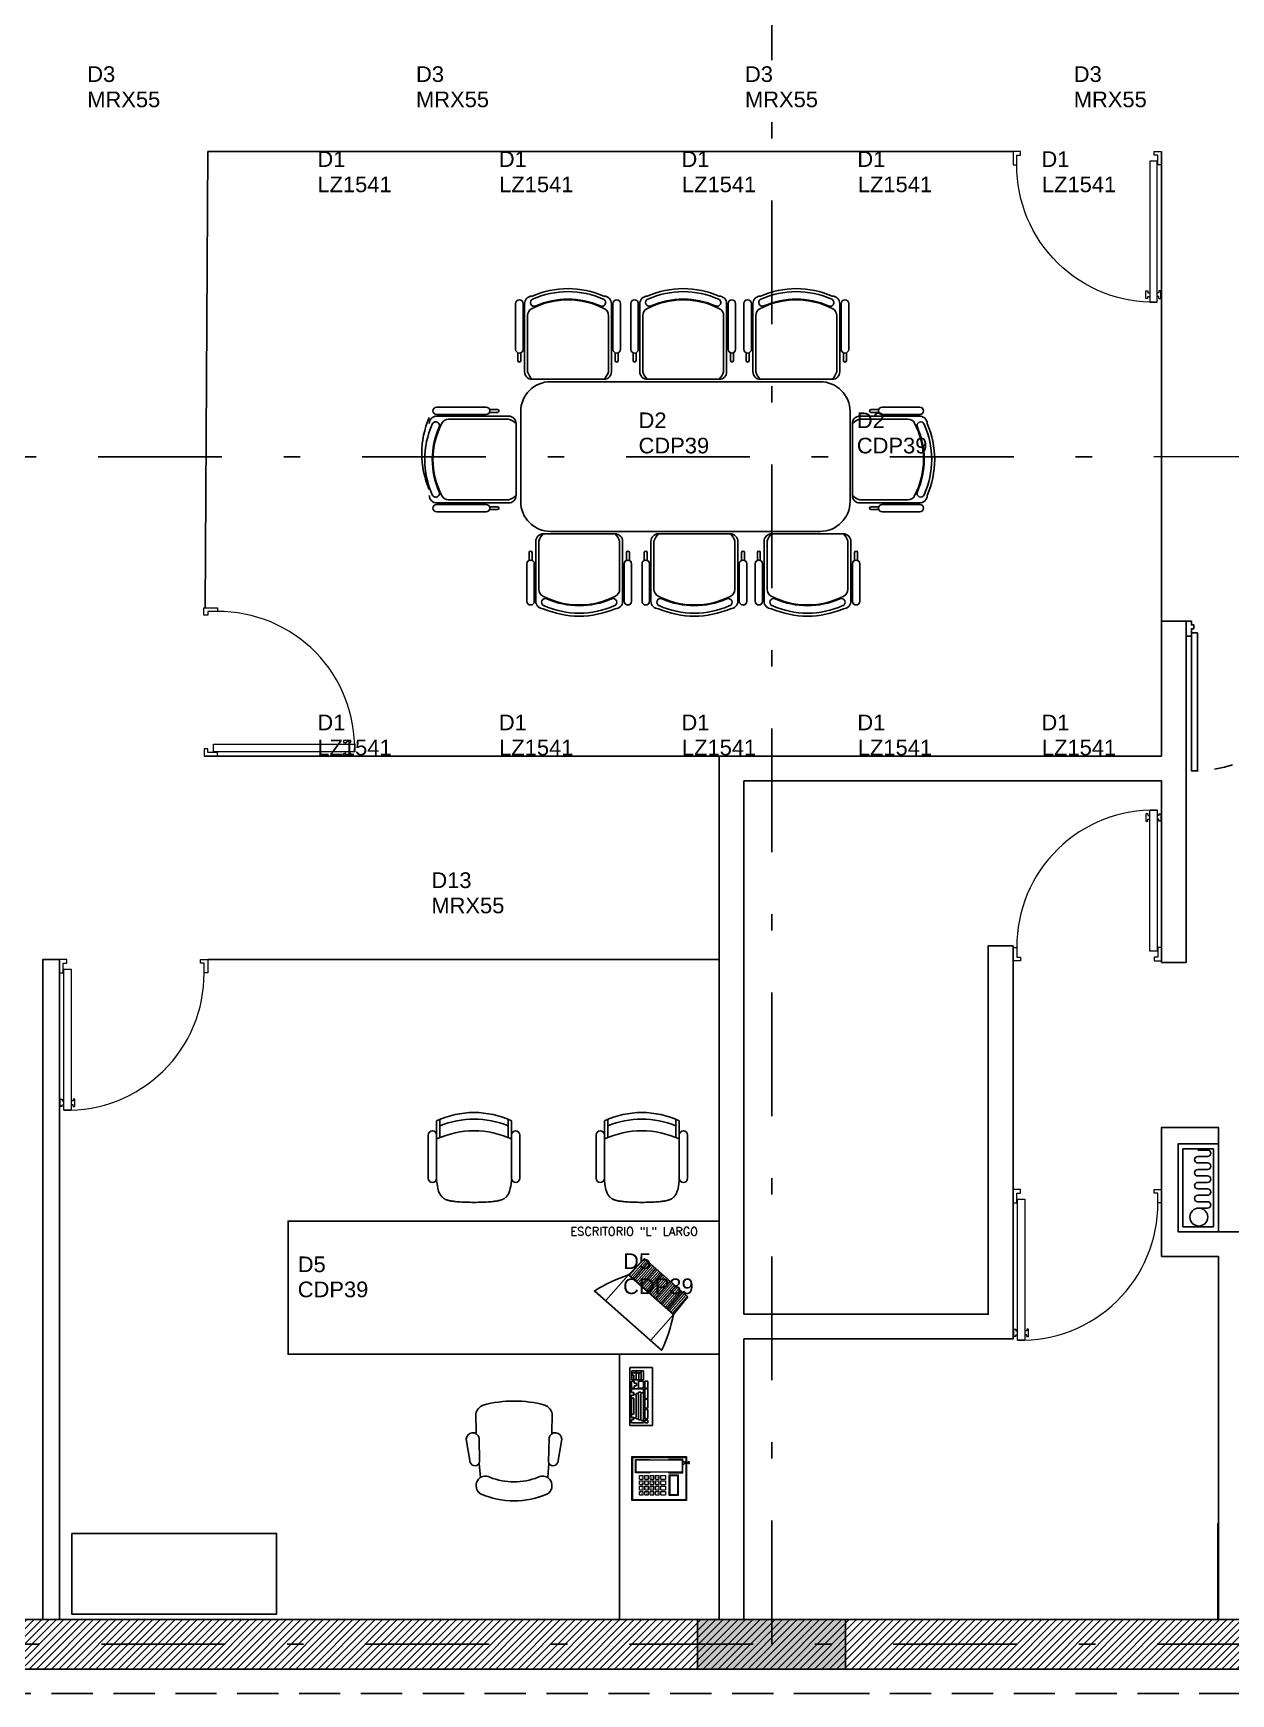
# Model space of a CAD drawing. Header units: millimetres. Extents: x -101 to 3415, y -52 to 1366.
# Drawn here: x 101.34 to 108.6, y 166.47 to 176.53 of the extents above; entities that cross this region are included whole.
import ezdxf

# ---------------------------------------------------------------- set-up
doc = ezdxf.new("R2010")
doc.units = ezdxf.units.MM
for name, pattern in [('XR EJES SUPERIORES$0$DASHDOT2', [0.5, 0.25, -0.125, 0, -0.125]), ('XR LINDERO N$0$A-100a LALA IRAPUATO nave equipo$0$HIDDEN', [0.375, 0.25, -0.125]), ('XR N3$0$XR PLANTA TIPO DE OFICINAS$0$CONTINUA', [0]), ('XR N3$0$XR PLANTA TIPO DE OFICINAS$0$HIDDEN2', [0.1875, 0.125, -0.0625])]:
    doc.linetypes.add(name, pattern=pattern)
for name, color, linetype in [('00_ARQ', 8, 'Continuous'), ('ARQ_MOBILIARIO', 8, 'Continuous'), ('Texto_Iluminación', 7, 'Continuous'), ('XR EJES SUPERIORES$0$A-EJES', 8, 'XR EJES SUPERIORES$0$DASHDOT2')]:
    doc.layers.add(name, color=color, linetype=linetype)
doc.styles.add('ROMANS', font='romans.shx')
doc.styles.add('TÍTULO', font='arial.ttf', dxfattribs={"height": 0.19})

# ---------------------------------------------------------------- blocks, each defined once
blk = doc.blocks.new('XR N3$0$XR PLANTA TIPO DE OFICINAS$0$Puerta1.00')
at = {"linetype": 'Continuous'}
for points in [[(405.365, 465.953), (405.365, 466.883), (405.325, 466.883), (405.325, 465.953)], [(405.325, 465.876), (405.325, 465.901), (405.34, 465.901), (405.34, 465.926), (405.325, 465.926), (405.325, 465.976), (405.29, 465.976), (405.29, 465.876)], [(406.255, 465.876), (406.255, 465.901), (406.24, 465.901), (406.24, 465.926), (406.255, 465.926), (406.255, 465.976), (406.29, 465.976), (406.29, 465.876)]]:
    blk.add_lwpolyline(points, close=True, dxfattribs=at)
at = {"linetype": 'XR N3$0$XR PLANTA TIPO DE OFICINAS$0$HIDDEN2'}
blk.add_arc((405.324, 465.953), 0.932, 0.0383, 87.4436, dxfattribs=at)
blk = doc.blocks.new('XR N3$0$030 puerta 013-h')
at = {"linetype": 'Continuous', "lineweight": 0}
for p, q in [((3.994, 17.305), (3.994, 17.255)), ((4.007, 17.305), (3.994, 17.305)), ((3.994, 17.255), (4.007, 17.255)), ((4.007, 17.305), (4.007, 17.293)), ((4.007, 17.293), (4.019, 17.293)), ((4.007, 17.255), (4.007, 17.268)), ((4.007, 17.268), (4.019, 17.268)), ((4.019, 17.33), (4.069, 17.33)), ((4.019, 16.38), (4.019, 17.33)), ((4.069, 17.33), (4.069, 16.38)), ((4.081, 17.293), (4.069, 17.293)), ((4.081, 17.268), (4.069, 17.268)), ((4.081, 17.305), (4.094, 17.305)), ((4.081, 17.305), (4.081, 17.293)), ((4.081, 17.255), (4.081, 17.268)), ((4.094, 17.255), (4.081, 17.255)), ((4.094, 17.305), (4.094, 17.255)), ((3.099, 16.365), (3.099, 16.405)), ((3.099, 16.405), (3.124, 16.405)), ((3.099, 16.315), (3.099, 16.365)), ((3.124, 16.405), (3.124, 16.34)), ((3.124, 16.34), (3.149, 16.34)), ((3.149, 16.34), (3.149, 16.315)), ((4.069, 16.38), (4.019, 16.38)), ((4.049, 16.34), (4.049, 16.315)), ((4.074, 16.34), (4.049, 16.34)), ((4.099, 16.405), (4.074, 16.405)), ((4.074, 16.405), (4.074, 16.34)), ((4.099, 16.405), (4.099, 16.315)), ((3.149, 16.315), (3.099, 16.315)), ((4.049, 16.315), (4.099, 16.315))]:
    blk.add_line(p, q, dxfattribs=at)
blk.add_arc((4.044, 16.41), 0.92, 88.4391, 180.3278, dxfattribs=at)
blk = doc.blocks.new('XR COLUMNAS SUPERIORES')
at = {"layer": '00_ARQ', "linetype": 'ByBlock'}
h = blk.add_hatch(color=256, dxfattribs=at)
h.dxf.hatch_style = 1
h.paths.add_polyline_path([(19.828, -14.89), (18.931, -14.89), (18.931, -14.59), (19.828, -14.59)])
blk.add_lwpolyline([(19.828, -14.89), (18.931, -14.89), (18.931, -14.59), (19.828, -14.59)], close=True, dxfattribs=at)
blk = doc.blocks.new('XR EJES SUPERIORES')
at = {"layer": 'XR EJES SUPERIORES$0$A-EJES', "color": 251, "linetype": 'XR EJES SUPERIORES$0$DASHDOT2', "ltscale": 3}
for p, q in [((19.38, -14.74), (19.38, 2.657)), ((30.447, -7.541), (-2.865, -7.548)), ((30.467, -14.74), (-2.88, -14.741))]:
    blk.add_line(p, q, dxfattribs=at)
blk = doc.blocks.new('XR N1-N2$0$030 puerta 013-h')
at = {"linetype": 'Continuous', "lineweight": 0}
for p, q in [((3.994, 17.305), (3.994, 17.255)), ((4.007, 17.305), (3.994, 17.305)), ((3.994, 17.255), (4.007, 17.255)), ((4.007, 17.305), (4.007, 17.293)), ((4.007, 17.293), (4.019, 17.293)), ((4.007, 17.255), (4.007, 17.268)), ((4.007, 17.268), (4.019, 17.268)), ((4.019, 17.33), (4.069, 17.33)), ((4.019, 16.38), (4.019, 17.33)), ((4.069, 17.33), (4.069, 16.38)), ((4.081, 17.293), (4.069, 17.293)), ((4.081, 17.268), (4.069, 17.268)), ((4.081, 17.305), (4.094, 17.305)), ((4.081, 17.305), (4.081, 17.293)), ((4.081, 17.255), (4.081, 17.268)), ((4.094, 17.255), (4.081, 17.255)), ((4.094, 17.305), (4.094, 17.255)), ((3.099, 16.365), (3.099, 16.405)), ((3.099, 16.405), (3.124, 16.405)), ((3.099, 16.315), (3.099, 16.365)), ((3.124, 16.405), (3.124, 16.34)), ((3.124, 16.34), (3.149, 16.34)), ((3.149, 16.34), (3.149, 16.315)), ((4.069, 16.38), (4.019, 16.38)), ((4.049, 16.34), (4.049, 16.315)), ((4.074, 16.34), (4.049, 16.34)), ((4.099, 16.405), (4.074, 16.405)), ((4.074, 16.405), (4.074, 16.34)), ((4.099, 16.405), (4.099, 16.315)), ((3.149, 16.315), (3.099, 16.315)), ((4.049, 16.315), (4.099, 16.315))]:
    blk.add_line(p, q, dxfattribs=at)
blk.add_arc((4.044, 16.41), 0.92, 88.4391, 180.3278, dxfattribs=at)
blk = doc.blocks.new('silla3')
for p, q in [((-0.2102, -0.224), (-0.2025, -0.1401)), ((0.2102, -0.224), (0.2025, -0.1401)), ((-0.263, -0.2302), (-0.2877, -0.371)), ((-0.2066, -0.2353), (-0.2105, -0.3784)), ((0.2066, -0.2353), (0.2105, -0.3784)), ((0.263, -0.2302), (0.2877, -0.371)), ((-0.2295, -0.5232), (-0.2268, -0.4063)), ((0.2295, -0.5232), (0.2268, -0.4063))]:
    blk.add_line(p, q)
at = {"extrusion": (0, 0, -1)}
for centre, major_axis, start_param, end_param in [((0, -0.5436), (0, 0.5436), 5.886316, 6.680055), ((-0.1727, -0.0915), (0, 0.0577), 2.623535, 5.737508), ((0.1727, -0.0915), (0, 0.0577), 0.545678, 3.65965), ((0, -0.5519), (0, 0.4374), 5.929118, 6.637253), ((-0.2356, -0.2419), (0, 0.031), 5.100262, 7.639608), ((0.2356, -0.2419), (0, 0.031), 4.926762, 7.466109), ((-0.2485, -0.3685), (0, 0.0409), 1.815261, 4.651072), ((0.2485, -0.3685), (0, 0.0409), 1.632114, 4.467924), ((-0.157, -0.5036), (0, 0.0781), 3.533117, 4.459171), ((0, 0.187), (0, 0.787), 2.893022, 3.390163), ((0.157, -0.5036), (0, 0.0781), 1.824014, 2.750068)]:
    blk.add_ellipse(centre, major_axis=major_axis, ratio=0.958333, start_param=start_param, end_param=end_param, dxfattribs=at)
blk = doc.blocks.new('A$C369842D8')
for p, q in [((0.0698, 0.4996), (0.0698, 0.3896)), ((0.4798, 0.4996), (0.4798, 0.3896)), ((0, 0.405), (0, 0.145)), ((0.0498, 0.4909), (0.0498, 0.3809)), ((0.05, 0.405), (0.05, 0.145)), ((0.4998, 0.4909), (0.4998, 0.3809)), ((0.5, 0.405), (0.5, 0.145)), ((0.55, 0.405), (0.55, 0.145)), ((0.05, 0.38), (0.05, 0.13)), ((0.5, 0.38), (0.5, 0.13))]:
    blk.add_line(p, q)
for points in [[(0.275, 0), (0.2619, 0.0001), (0.249, 0.0003), (0.2363, 0.0006), (0.2239, 0.001), (0.2121, 0.0015), (0.2009, 0.002), (0.1904, 0.0026), (0.1807, 0.0033), (0.1719, 0.004), (0.164, 0.0047), (0.1569, 0.0054), (0.1505, 0.0062), (0.1447, 0.007), (0.1394, 0.0078), (0.1345, 0.0086), (0.13, 0.0095), (0.1257, 0.0104), (0.1217, 0.0113), (0.118, 0.0123), (0.1144, 0.0133), (0.1111, 0.0143), (0.108, 0.0154), (0.1051, 0.0166), (0.1023, 0.0178), (0.0997, 0.0192), (0.0972, 0.0205), (0.0949, 0.022), (0.0927, 0.0235), (0.0906, 0.0251), (0.0885, 0.0268), (0.0865, 0.0285), (0.0845, 0.0303), (0.0826, 0.0322), (0.0806, 0.0341), (0.0787, 0.0363), (0.0767, 0.0387), (0.0747, 0.0413), (0.0727, 0.0443), (0.0706, 0.0476), (0.0685, 0.0513), (0.0663, 0.0556), (0.064, 0.0607), (0.0617, 0.0671), (0.0594, 0.075), (0.057, 0.0849), (0.0547, 0.0971), (0.0523, 0.112), (0.05, 0.13)], [(0.275, 0), (0.2881, 0.0001), (0.301, 0.0003), (0.3137, 0.0006), (0.3261, 0.001), (0.3379, 0.0015), (0.3491, 0.002), (0.3596, 0.0026), (0.3693, 0.0033), (0.3781, 0.004), (0.386, 0.0047), (0.3931, 0.0054), (0.3995, 0.0062), (0.4053, 0.007), (0.4106, 0.0078), (0.4155, 0.0086), (0.42, 0.0095), (0.4243, 0.0104), (0.4283, 0.0113), (0.432, 0.0123), (0.4356, 0.0133), (0.4389, 0.0143), (0.442, 0.0154), (0.4449, 0.0166), (0.4477, 0.0178), (0.4503, 0.0192), (0.4528, 0.0205), (0.4551, 0.022), (0.4573, 0.0235), (0.4594, 0.0251), (0.4615, 0.0268), (0.4635, 0.0285), (0.4655, 0.0303), (0.4674, 0.0322), (0.4694, 0.0341), (0.4713, 0.0363), (0.4733, 0.0387), (0.4753, 0.0413), (0.4773, 0.0443), (0.4794, 0.0476), (0.4815, 0.0513), (0.4837, 0.0556), (0.486, 0.0607), (0.4883, 0.0671), (0.4906, 0.075), (0.493, 0.0849), (0.4953, 0.0971), (0.4977, 0.112), (0.5, 0.13)]]:
    blk.add_lwpolyline(points)
for centre, radius, start, end in [((0.2748, -0.0003), 0.5403, 65.38852, 114.61148), ((0.2748, -0.0403), 0.5403, 67.70075, 112.29925), ((0.025, 0.405), 0.025, 0, 180), ((0.2748, -0.1103), 0.5403, 65.38852, 114.61148), ((0.525, 0.405), 0.025, 0, 180), ((0.025, 0.145), 0.025, 180, 0), ((0.525, 0.145), 0.025, 180, 0)]:
    blk.add_arc(centre, radius, start, end)
blk = doc.blocks.new('A$C435F5787')
at = {"linetype": 'ByBlock'}
for p, q in [((0, 0), (0, 0.483)), ((0, 0.483), (0.19, 0.483)), ((0.076, 0.381), (0.076, 0.457)), ((0.076, 0.457), (0.171, 0.457)), ((0.095, 0.438), (0.095, 0.454)), ((0.137, 0.438), (0.095, 0.438)), ((0.095, 0.381), (0.095, 0.435)), ((0.114, 0.384), (0.114, 0.435)), ((0.137, 0.438), (0.137, 0.454)), ((0.171, 0.438), (0.137, 0.438)), ((0.137, 0.381), (0.137, 0.435)), ((0.156, 0.384), (0.156, 0.419)), ((0.156, 0.419), (0.171, 0.419)), ((0.171, 0.457), (0.171, 0.381)), ((0.19, 0.483), (0.19, 0)), ((0.038, 0.371), (0.063, 0.371)), ((0.038, 0.311), (0.038, 0.371)), ((0.063, 0.311), (0.038, 0.311)), ((0.038, 0.305), (0.063, 0.305)), ((0.038, 0.225), (0.038, 0.305)), ((0.063, 0.371), (0.063, 0.311)), ((0.063, 0.305), (0.063, 0.225)), ((0.171, 0.381), (0.076, 0.381)), ((0.076, 0.311), (0.076, 0.371)), ((0.076, 0.371), (0.117, 0.371)), ((0.117, 0.311), (0.076, 0.311)), ((0.076, 0.305), (0.076, 0.022)), ((0.175, 0.305), (0.076, 0.305)), ((0.117, 0.279), (0.098, 0.279)), ((0.098, 0.279), (0.098, 0.273)), ((0.117, 0.371), (0.117, 0.311)), ((0.117, 0.267), (0.117, 0.279)), ((0.133, 0.33), (0.133, 0.352)), ((0.133, 0.352), (0.152, 0.352)), ((0.152, 0.33), (0.133, 0.33)), ((0.152, 0.352), (0.152, 0.371)), ((0.152, 0.371), (0.175, 0.371)), ((0.152, 0.311), (0.152, 0.33)), ((0.175, 0.311), (0.152, 0.311)), ((0.175, 0.371), (0.175, 0.311)), ((0.175, 0.276), (0.175, 0.305)), ((0.063, 0.225), (0.038, 0.225)), ((0.038, 0.143), (0.038, 0.219)), ((0.038, 0.219), (0.063, 0.219)), ((0.063, 0.143), (0.038, 0.143)), ((0.063, 0.219), (0.063, 0.143)), ((0.098, 0.273), (0.079, 0.273)), ((0.098, 0.051), (0.098, 0.267)), ((0.133, 0.267), (0.117, 0.267)), ((0.117, 0.06), (0.117, 0.257)), ((0.133, 0.257), (0.133, 0.267)), ((0.152, 0.257), (0.133, 0.257)), ((0.137, 0.07), (0.137, 0.254)), ((0.156, 0.254), (0.156, 0.276)), ((0.156, 0.276), (0.175, 0.276)), ((0.175, 0.254), (0.156, 0.254)), ((0.156, 0.095), (0.156, 0.229)), ((0.156, 0.229), (0.175, 0.229)), ((0.175, 0.067), (0.175, 0.254)), ((0.038, 0.133), (0.063, 0.133)), ((0.038, 0.057), (0.038, 0.133)), ((0.063, 0.057), (0.038, 0.057)), ((0.038, 0.044), (0.063, 0.044)), ((0.038, 0.022), (0.038, 0.044)), ((0.063, 0.022), (0.038, 0.022)), ((0.063, 0.133), (0.063, 0.057)), ((0.063, 0.044), (0.063, 0.022)), ((0.076, 0.022), (0.175, 0.022)), ((0.079, 0.041), (0.095, 0.041)), ((0.095, 0.041), (0.095, 0.048)), ((0.095, 0.048), (0.117, 0.048)), ((0.117, 0.048), (0.117, 0.054)), ((0.117, 0.054), (0.137, 0.054)), ((0.137, 0.054), (0.137, 0.063)), ((0.137, 0.063), (0.156, 0.063)), ((0.175, 0.095), (0.156, 0.095)), ((0.156, 0.051), (0.156, 0.067)), ((0.156, 0.067), (0.175, 0.067)), ((0.175, 0.051), (0.156, 0.051)), ((0.175, 0.022), (0.175, 0.051)), ((0.19, 0), (0, 0))]:
    blk.add_line(p, q, dxfattribs=at)
blk = doc.blocks.new('m-tv pla')
h = blk.add_hatch()
h.set_pattern_fill('ANSI31', color=256, scale=0.005, angle=45, style=0)
h.set_pattern_definition([(90, (-254.158094, -242.753814), (-0.015875, 2e-18), [])])
h.paths.add_polyline_path([(0.24, -0.474), (0.25, -0.284), (-0.25, -0.284), (-0.24, -0.474)])
for p, q in [((0.373, 0), (-0.373, 0)), ((-0.368, 0.006), (0.368, 0.006)), ((-0.25, -0.284), (-0.25, 0)), ((0.25, -0.284), (0.25, 0)), ((-0.24, -0.474), (-0.25, -0.284)), ((-0.25, -0.284), (0.25, -0.284)), ((0.24, -0.474), (0.25, -0.284)), ((-0.24, -0.474), (0.24, -0.474))]:
    blk.add_line(p, q)
for centre, radius, start, end in [((-0.368, 0.001), 0.005, 90, 196.7752), ((0.898, 0.383), 1.327, 196.7752, 210.1505), ((-0.898, 0.383), 1.327, 329.8495, 343.2248), ((0.368, 0.001), 0.005, 343.2248, 90)]:
    blk.add_arc(centre, radius, start, end)
blk = doc.blocks.new('tel')
at = {"lineweight": 0}
for p, q in [((76.2981, 58.6615), (76.3326, 58.6615)), ((76.2981, 58.3329), (76.2981, 58.6615)), ((76.3034, 58.6562), (76.3326, 58.6562)), ((76.3034, 58.3382), (76.3034, 58.6562)), ((76.3153, 58.6387), (76.3153, 58.5538)), ((76.3273, 58.6387), (76.3153, 58.6387)), ((76.3187, 58.635), (76.393, 58.635)), ((76.3187, 58.3591), (76.3187, 58.635)), ((76.3273, 58.6464), (76.3273, 58.635)), ((76.3445, 58.6464), (76.3273, 58.6464)), ((76.3273, 58.635), (76.3445, 58.635)), ((76.3305, 58.6799), (76.3305, 58.6727)), ((76.3412, 58.6799), (76.3305, 58.6799)), ((76.3305, 58.6727), (76.3412, 58.6727)), ((76.3326, 58.6726), (76.3326, 58.6464)), ((76.3392, 58.6726), (76.3326, 58.6726)), ((76.3326, 58.6464), (76.3392, 58.6464)), ((76.3392, 58.6464), (76.3392, 58.6726)), ((76.3392, 58.6615), (76.5635, 58.6615)), ((76.3392, 58.6562), (76.5582, 58.6562)), ((76.3412, 58.6727), (76.3412, 58.6799)), ((76.3445, 58.635), (76.3445, 58.6464)), ((76.3967, 58.6387), (76.3445, 58.6387)), ((76.393, 58.635), (76.393, 58.3591)), ((76.3967, 58.5538), (76.3967, 58.6387)), ((76.4081, 58.6115), (76.5335, 58.6115)), ((76.4081, 58.5567), (76.4081, 58.6115)), ((76.4134, 58.6062), (76.5282, 58.6062)), ((76.4134, 58.562), (76.4134, 58.6062)), ((76.5282, 58.6062), (76.5282, 58.562)), ((76.5335, 58.6115), (76.5335, 58.5567)), ((76.5582, 58.6562), (76.5582, 58.3382)), ((76.5635, 58.6615), (76.5635, 58.3329)), ((76.3153, 58.5538), (76.3187, 58.5538)), ((76.393, 58.5538), (76.3967, 58.5538)), ((76.5335, 58.5567), (76.4081, 58.5567)), ((76.4125, 58.5358), (76.4337, 58.5358)), ((76.4125, 58.507), (76.4125, 58.5358)), ((76.4337, 58.507), (76.4125, 58.507)), ((76.4125, 58.4751), (76.4125, 58.4964)), ((76.4337, 58.4964), (76.4125, 58.4964)), ((76.5282, 58.562), (76.4134, 58.562)), ((76.4337, 58.507), (76.4337, 58.5358)), ((76.4337, 58.4751), (76.4337, 58.4964)), ((76.4444, 58.507), (76.4444, 58.5358)), ((76.4444, 58.5358), (76.4657, 58.5358)), ((76.4657, 58.507), (76.4444, 58.507)), ((76.4444, 58.4751), (76.4444, 58.4964)), ((76.4657, 58.4964), (76.4444, 58.4964)), ((76.4657, 58.507), (76.4657, 58.5358)), ((76.4657, 58.4751), (76.4657, 58.4964)), ((76.4763, 58.507), (76.4763, 58.5358)), ((76.4763, 58.5358), (76.4976, 58.5358)), ((76.4976, 58.507), (76.4763, 58.507)), ((76.4976, 58.4964), (76.4763, 58.4964)), ((76.4763, 58.4751), (76.4763, 58.4964)), ((76.4976, 58.507), (76.4976, 58.5358)), ((76.4976, 58.4751), (76.4976, 58.4964)), ((76.5083, 58.507), (76.5083, 58.5358)), ((76.5083, 58.5358), (76.5296, 58.5358)), ((76.5296, 58.507), (76.5083, 58.507)), ((76.5296, 58.4964), (76.5083, 58.4964)), ((76.5083, 58.4751), (76.5083, 58.4964)), ((76.5296, 58.507), (76.5296, 58.5358)), ((76.5296, 58.4751), (76.5296, 58.4964)), ((76.3153, 58.3554), (76.3153, 58.4403)), ((76.3153, 58.4403), (76.3187, 58.4403)), ((76.393, 58.4403), (76.3967, 58.4403)), ((76.3967, 58.4403), (76.3967, 58.3554)), ((76.4337, 58.4751), (76.4125, 58.4751)), ((76.4125, 58.4431), (76.4125, 58.4644)), ((76.4337, 58.4644), (76.4125, 58.4644)), ((76.4337, 58.4431), (76.4125, 58.4431)), ((76.4125, 58.4112), (76.4125, 58.4325)), ((76.4337, 58.4325), (76.4125, 58.4325)), ((76.4337, 58.4112), (76.4125, 58.4112)), ((76.4125, 58.3792), (76.4125, 58.4005)), ((76.4337, 58.4005), (76.4125, 58.4005)), ((76.4337, 58.4431), (76.4337, 58.4644)), ((76.4337, 58.4112), (76.4337, 58.4325)), ((76.4337, 58.3792), (76.4337, 58.4005)), ((76.4657, 58.4751), (76.4444, 58.4751)), ((76.4444, 58.4431), (76.4444, 58.4644)), ((76.4657, 58.4644), (76.4444, 58.4644)), ((76.4657, 58.4431), (76.4444, 58.4431)), ((76.4444, 58.4112), (76.4444, 58.4325)), ((76.4657, 58.4325), (76.4444, 58.4325)), ((76.4657, 58.4112), (76.4444, 58.4112)), ((76.4444, 58.3792), (76.4444, 58.4005)), ((76.4657, 58.4005), (76.4444, 58.4005)), ((76.4657, 58.4431), (76.4657, 58.4644)), ((76.4657, 58.4112), (76.4657, 58.4325)), ((76.4657, 58.3792), (76.4657, 58.4005)), ((76.4976, 58.4751), (76.4763, 58.4751)), ((76.4976, 58.4644), (76.4763, 58.4644)), ((76.4763, 58.4431), (76.4763, 58.4644)), ((76.4976, 58.4431), (76.4763, 58.4431)), ((76.4976, 58.4325), (76.4763, 58.4325)), ((76.4763, 58.4112), (76.4763, 58.4325)), ((76.4976, 58.4112), (76.4763, 58.4112)), ((76.4763, 58.3792), (76.4763, 58.4005)), ((76.4976, 58.4005), (76.4763, 58.4005)), ((76.4976, 58.4431), (76.4976, 58.4644)), ((76.4976, 58.4112), (76.4976, 58.4325)), ((76.4976, 58.3792), (76.4976, 58.4005)), ((76.5296, 58.4751), (76.5083, 58.4751)), ((76.5296, 58.4644), (76.5083, 58.4644)), ((76.5083, 58.4431), (76.5083, 58.4644)), ((76.5296, 58.4431), (76.5083, 58.4431)), ((76.5296, 58.4325), (76.5083, 58.4325)), ((76.5083, 58.4112), (76.5083, 58.4325)), ((76.5296, 58.4112), (76.5083, 58.4112)), ((76.5296, 58.4005), (76.5083, 58.4005)), ((76.5083, 58.3792), (76.5083, 58.4005)), ((76.5296, 58.4431), (76.5296, 58.4644)), ((76.5296, 58.4112), (76.5296, 58.4325)), ((76.5296, 58.3792), (76.5296, 58.4005)), ((76.5635, 58.3329), (76.2981, 58.3329)), ((76.5582, 58.3382), (76.3034, 58.3382)), ((76.3967, 58.3554), (76.3153, 58.3554)), ((76.393, 58.3591), (76.3187, 58.3591)), ((76.4337, 58.3792), (76.4125, 58.3792)), ((76.4657, 58.3792), (76.4444, 58.3792)), ((76.4976, 58.3792), (76.4763, 58.3792)), ((76.5296, 58.3792), (76.5083, 58.3792))]:
    blk.add_line(p, q, dxfattribs=at)
for s, height, p in [('1', 0.0124, (76.4187, 58.4796)), ('2', 0.0124, (76.4521, 58.4796)), ('3', 0.0124, (76.4838, 58.4796)), ('L1', 0.00933, (76.5119, 58.4815)), ('*', 0.0124, (76.4178, 58.3816)), ('4', 0.0124, (76.4205, 58.4477)), ('7', 0.0124, (76.4203, 58.4158)), ('8', 0.0124, (76.4517, 58.4158)), ('5', 0.0124, (76.4521, 58.4475)), ('0', 0.0124, (76.4522, 58.3838)), ('#', 0.007, (76.4846, 58.3869)), ('6', 0.0124, (76.484, 58.4476)), ('9', 0.0124, (76.484, 58.4158)), ('L2', 0.00933, (76.5119, 58.4496)), ('L3', 0.00933, (76.5119, 58.4176)), ('L4', 0.00933, (76.5119, 58.3857))]:
    blk.add_text(s, height=height).set_placement(p)
blk = doc.blocks.new('mesa de juntas')
for p, q in [((-2.5193, 0.9371), (-2.5193, 0.6621)), ((-2.4743, 0.9371), (-2.4743, 0.6621)), ((-2.4653, 0.9371), (-2.4653, 0.5271)), ((-1.9433, 0.5271), (-1.9433, 0.9371)), ((-1.9343, 0.9371), (-1.9343, 0.6621)), ((-1.8893, 0.9371), (-1.8893, 0.6621)), ((-1.8269, 0.9371), (-1.8269, 0.6621)), ((-1.7819, 0.9371), (-1.7819, 0.6621)), ((-1.7729, 0.9371), (-1.7729, 0.5271)), ((-1.2509, 0.5271), (-1.2509, 0.9371)), ((-1.2419, 0.9371), (-1.2419, 0.6621)), ((-1.1969, 0.9371), (-1.1969, 0.6621)), ((-1.1471, 0.9371), (-1.1471, 0.6621)), ((-1.1021, 0.9371), (-1.1021, 0.6621)), ((-1.0931, 0.9371), (-1.0931, 0.5271)), ((-0.5711, 0.5271), (-0.5711, 0.9371)), ((-0.5621, 0.9371), (-0.5621, 0.6621)), ((-0.5171, 0.9371), (-0.5171, 0.6621)), ((-2.4473, 0.8661), (-2.4473, 0.5271)), ((-1.9613, 0.5271), (-1.9613, 0.8661)), ((-1.7549, 0.8661), (-1.7549, 0.5271)), ((-1.2689, 0.5271), (-1.2689, 0.8661)), ((-1.0751, 0.8661), (-1.0751, 0.5271)), ((-0.5891, 0.5271), (-0.5891, 0.8661)), ((-2.5058, 0.6415), (-2.5058, 0.5946)), ((-2.4878, 0.6415), (-2.4878, 0.5946)), ((-1.9208, 0.6415), (-1.9208, 0.5946)), ((-1.9028, 0.6415), (-1.9028, 0.5946)), ((-1.8134, 0.6415), (-1.8134, 0.5946)), ((-1.7954, 0.6415), (-1.7954, 0.5946)), ((-1.2284, 0.6415), (-1.2284, 0.5946)), ((-1.2104, 0.6415), (-1.2104, 0.5946)), ((-1.1336, 0.6415), (-1.1336, 0.5946)), ((-1.1156, 0.6415), (-1.1156, 0.5946)), ((-0.5486, 0.6415), (-0.5486, 0.5946)), ((-0.5306, 0.6415), (-0.5306, 0.5946)), ((-2.4203, 0.4821), (-1.9883, 0.4821)), ((-2.309, 0.4677), (-0.689, 0.4677)), ((-1.7279, 0.4821), (-1.2959, 0.4821)), ((-1.0481, 0.4821), (-0.6161, 0.4821)), ((-2.9937, 0.315), (-2.6967, 0.315)), ((-2.676, 0.3015), (-2.6292, 0.3015)), ((-0.3356, 0.3015), (-0.3825, 0.3015)), ((-0.09, 0.315), (-0.315, 0.315)), ((-2.9937, 0.27), (-2.6967, 0.27)), ((-2.5617, 0.261), (-2.9937, 0.261)), ((-2.5617, 0.243), (-2.9226, 0.243)), ((-2.676, 0.2835), (-2.6292, 0.2835)), ((-2.5167, -0.216), (-2.5167, 0.216)), ((-2.489, -0.2523), (-2.489, 0.2877)), ((-0.509, 0.2877), (-0.509, -0.2523)), ((-0.495, -0.216), (-0.495, 0.216)), ((-0.45, 0.261), (-0.09, 0.261)), ((-0.45, 0.243), (-0.161, 0.243)), ((-0.3356, 0.2835), (-0.3825, 0.2835)), ((-0.09, 0.27), (-0.315, 0.27)), ((-2.9937, -0.261), (-2.5617, -0.261)), ((-2.9937, -0.27), (-2.6967, -0.27)), ((-2.9226, -0.243), (-2.5617, -0.243)), ((-2.676, -0.2835), (-2.6292, -0.2835)), ((-0.161, -0.243), (-0.45, -0.243)), ((-0.09, -0.261), (-0.45, -0.261)), ((-0.3356, -0.2835), (-0.3825, -0.2835)), ((-0.09, -0.27), (-0.315, -0.27)), ((-2.9937, -0.315), (-2.6967, -0.315)), ((-2.676, -0.3015), (-2.6292, -0.3015)), ((-0.3356, -0.3015), (-0.3825, -0.3015)), ((-0.09, -0.315), (-0.315, -0.315)), ((-2.3981, -0.8517), (-2.3981, -0.4917)), ((-2.3801, -0.7807), (-2.3801, -0.4917)), ((-2.3531, -0.4467), (-1.9211, -0.4467)), ((-0.689, -0.4323), (-2.309, -0.4323)), ((-1.8941, -0.4917), (-1.8941, -0.7807)), ((-1.8761, -0.4917), (-1.8761, -0.8517)), ((-1.7056, -0.8517), (-1.7056, -0.4917)), ((-1.6876, -0.7807), (-1.6876, -0.4917)), ((-1.6606, -0.4467), (-1.2286, -0.4467)), ((-1.2016, -0.4917), (-1.2016, -0.7807)), ((-1.1836, -0.4917), (-1.1836, -0.8517)), ((-1.0258, -0.8517), (-1.0258, -0.4917)), ((-1.0078, -0.7807), (-1.0078, -0.4917)), ((-0.9808, -0.4467), (-0.5488, -0.4467)), ((-0.5218, -0.4917), (-0.5218, -0.7807)), ((-0.5038, -0.4917), (-0.5038, -0.8517)), ((-2.4386, -0.6061), (-2.4386, -0.5593)), ((-2.4206, -0.6061), (-2.4206, -0.5593)), ((-1.8536, -0.6061), (-1.8536, -0.5593)), ((-1.8356, -0.6061), (-1.8356, -0.5593)), ((-1.7461, -0.6061), (-1.7461, -0.5593)), ((-1.7281, -0.6061), (-1.7281, -0.5593)), ((-1.1611, -0.6061), (-1.1611, -0.5593)), ((-1.1431, -0.6061), (-1.1431, -0.5593)), ((-1.0663, -0.6061), (-1.0663, -0.5593)), ((-1.0483, -0.6061), (-1.0483, -0.5593)), ((-0.4813, -0.6061), (-0.4813, -0.5593)), ((-0.4633, -0.6061), (-0.4633, -0.5593)), ((-2.4521, -0.8518), (-2.4521, -0.6268)), ((-2.4071, -0.8518), (-2.4071, -0.6268)), ((-1.8671, -0.8518), (-1.8671, -0.6268)), ((-1.8221, -0.8518), (-1.8221, -0.6268)), ((-1.7596, -0.8518), (-1.7596, -0.6268)), ((-1.7146, -0.8518), (-1.7146, -0.6268)), ((-1.1746, -0.8518), (-1.1746, -0.6268)), ((-1.1296, -0.8518), (-1.1296, -0.6268)), ((-1.0798, -0.8518), (-1.0798, -0.6268)), ((-1.0348, -0.8518), (-1.0348, -0.6268)), ((-0.4948, -0.8518), (-0.4948, -0.6268)), ((-0.4498, -0.8518), (-0.4498, -0.6268))]:
    blk.add_line(p, q)
for centre, radius, start, end in [((-2.2043, 0.4864), 0.5407, 66.45517, 113.54483), ((-2.2043, 0.4864), 0.5227, 65.99195, 114.00805), ((-1.5119, 0.4864), 0.5407, 66.45517, 113.54483), ((-1.5119, 0.4864), 0.5227, 65.99195, 114.00805), ((-0.8321, 0.4864), 0.5407, 66.45517, 113.54483), ((-0.8321, 0.4864), 0.5227, 65.99195, 114.00805), ((-2.4968, 0.9371), 0.0225, 0, 180), ((-2.4203, 0.9371), 0.045, 90, 180), ((-2.4023, 0.8661), 0.045, 117.54065, 180), ((-2.4079, 0.9434), 0.0225, 114.00805, 294.00805), ((-2.2043, 0.4864), 0.4732, 62.45935, 117.54065), ((-2.2043, 0.4864), 0.4777, 65.99195, 114.00805), ((-2.0008, 0.9434), 0.0225, 245.99195, 65.99195), ((-1.9883, 0.9371), 0.045, 0, 90), ((-2.0063, 0.8661), 0.045, 0, 62.45935), ((-1.9118, 0.9371), 0.0225, 0, 180), ((-1.8044, 0.9371), 0.0225, 0, 180), ((-1.7279, 0.9371), 0.045, 90, 180), ((-1.7099, 0.8661), 0.045, 117.54065, 180), ((-1.7154, 0.9434), 0.0225, 114.00805, 294.00805), ((-1.5119, 0.4864), 0.4732, 62.45935, 117.54065), ((-1.5119, 0.4864), 0.4777, 65.99195, 114.00805), ((-1.3083, 0.9434), 0.0225, 245.99195, 65.99195), ((-1.2959, 0.9371), 0.045, 0, 90), ((-1.3139, 0.8661), 0.045, 0, 62.45935), ((-1.2194, 0.9371), 0.0225, 0, 180), ((-1.1246, 0.9371), 0.0225, 0, 180), ((-1.0481, 0.9371), 0.045, 90, 180), ((-1.0301, 0.8661), 0.045, 117.54065, 180), ((-1.0356, 0.9434), 0.0225, 114.00805, 294.00805), ((-0.8321, 0.4864), 0.4732, 62.45935, 117.54065), ((-0.8321, 0.4864), 0.4777, 65.99195, 114.00805), ((-0.6285, 0.9434), 0.0225, 245.99195, 65.99195), ((-0.6161, 0.9371), 0.045, 0, 90), ((-0.6341, 0.8661), 0.045, 0, 62.45935), ((-0.5396, 0.9371), 0.0225, 0, 180), ((-2.4968, 0.6621), 0.0225, 180, 0), ((-1.9118, 0.6621), 0.0225, 180, 0), ((-1.8044, 0.6621), 0.0225, 180, 0), ((-1.2194, 0.6621), 0.0225, 180, 0), ((-1.1246, 0.6621), 0.0225, 180, 0), ((-0.5396, 0.6621), 0.0225, 180, 0), ((-2.4968, 0.5946), 0.009, 180, 0), ((-2.4203, 0.5271), 0.045, 180, 270), ((-2.3428, 0.5592), 0.1093, 197.07698, 224.85053), ((-2.0658, 0.5592), 0.1093, 315.14947, 342.92302), ((-1.9883, 0.5271), 0.045, 270, 0), ((-1.9118, 0.5946), 0.009, 180, 0), ((-1.8044, 0.5946), 0.009, 180, 0), ((-1.7279, 0.5271), 0.045, 180, 270), ((-1.6503, 0.5592), 0.1093, 197.07698, 224.85053), ((-1.3734, 0.5592), 0.1093, 315.14947, 342.92302), ((-1.2959, 0.5271), 0.045, 270, 0), ((-1.2194, 0.5946), 0.009, 180, 0), ((-1.1246, 0.5946), 0.009, 180, 0), ((-1.0481, 0.5271), 0.045, 180, 270), ((-0.9706, 0.5592), 0.1093, 197.07698, 224.85053), ((-0.6936, 0.5592), 0.1093, 315.14947, 342.92302), ((-0.6161, 0.5271), 0.045, 270, 0), ((-0.5396, 0.5946), 0.009, 180, 0), ((-2.309, 0.2877), 0.18, 90, 180), ((-0.689, 0.2877), 0.18, 0, 90), ((-2.9937, 0.2925), 0.0225, 90, 270), ((-2.6967, 0.2925), 0.0225, 270, 90), ((-2.6292, 0.2925), 0.009, 270, 90), ((-0.3825, 0.2925), 0.009, 90, 270), ((-0.315, 0.2925), 0.0225, 90, 270), ((-0.09, 0.2925), 0.0225, 270, 90), ((-2.5429, 0.0363), 0.5407, 156.45517, 203.54483), ((-2.5429, 0), 0.5227, 155.99195, 204.00805), ((-2.9937, 0.216), 0.045, 90, 180), ((-2.9999, 0.2035), 0.0225, 335.99195, 155.99195), ((-2.5429, 0), 0.4732, 152.45935, 207.54065), ((-2.9226, 0.198), 0.045, 90, 152.45935), ((-2.5617, 0.216), 0.045, 0, 90), ((-2.5938, 0.1385), 0.1093, 45.14947, 72.92302), ((-0.45, 0.216), 0.045, 90, 180), ((-0.4179, 0.1385), 0.1093, 107.07698, 134.85053), ((-0.161, 0.198), 0.045, 27.54065, 90), ((-0.5407, 0), 0.4732, 332.45935, 27.54065), ((-0.0838, 0.2035), 0.0225, 24.00805, 204.00805), ((-0.09, 0.216), 0.045, 360, 90), ((-0.5407, 0), 0.5227, 335.99195, 24.00805), ((-0.5407, 0), 0.5407, 336.45517, 23.54483), ((-2.5429, 0), 0.4777, 155.99195, 204.00805), ((-0.5407, 0), 0.4777, 335.99195, 24.00805), ((-2.9999, -0.2035), 0.0225, 204.00805, 24.00805), ((-0.0838, -0.2035), 0.0225, 155.99195, 335.99195), ((-2.9937, -0.216), 0.045, 180, 270), ((-2.9937, -0.2925), 0.0225, 90, 270), ((-2.9226, -0.198), 0.045, 207.54065, 270), ((-2.6967, -0.2925), 0.0225, 270, 90), ((-2.6292, -0.2925), 0.009, 270, 90), ((-2.5617, -0.216), 0.045, 270, 0), ((-2.5938, -0.1385), 0.1093, 287.07698, 314.85053), ((-2.309, -0.2523), 0.18, 180, 270), ((-0.689, -0.2523), 0.18, 270, 0), ((-0.45, -0.216), 0.045, 180, 270), ((-0.4179, -0.1385), 0.1093, 225.14947, 252.92302), ((-0.3825, -0.2925), 0.009, 90, 270), ((-0.315, -0.2925), 0.0225, 90, 270), ((-0.161, -0.198), 0.045, 270, 332.45935), ((-0.09, -0.216), 0.045, 270, 360), ((-0.09, -0.2925), 0.0225, 270, 90), ((-2.3531, -0.4917), 0.045, 90, 180), ((-2.2755, -0.5238), 0.1093, 135.14947, 162.92302), ((-1.9986, -0.5238), 0.1093, 17.07698, 44.85053), ((-1.9211, -0.4917), 0.045, 360, 90), ((-1.6606, -0.4917), 0.045, 90, 180), ((-1.5831, -0.5238), 0.1093, 135.14947, 162.92302), ((-1.3061, -0.5238), 0.1093, 17.07698, 44.85053), ((-1.2286, -0.4917), 0.045, 360, 90), ((-0.9808, -0.4917), 0.045, 90, 180), ((-0.9033, -0.5238), 0.1093, 135.14947, 162.92302), ((-0.6263, -0.5238), 0.1093, 17.07698, 44.85053), ((-0.5488, -0.4917), 0.045, 360, 90), ((-2.4296, -0.5593), 0.009, 360, 180), ((-1.8446, -0.5593), 0.009, 360, 180), ((-1.7371, -0.5593), 0.009, 360, 180), ((-1.1521, -0.5593), 0.009, 360, 180), ((-1.0573, -0.5593), 0.009, 360, 180), ((-0.4723, -0.5593), 0.009, 360, 180), ((-2.4296, -0.6268), 0.0225, 360, 180), ((-1.8446, -0.6268), 0.0225, 360, 180), ((-1.7371, -0.6268), 0.0225, 360, 180), ((-1.1521, -0.6268), 0.0225, 360, 180), ((-1.0573, -0.6268), 0.0225, 360, 180), ((-0.4723, -0.6268), 0.0225, 360, 180), ((-2.3351, -0.7807), 0.045, 180, 242.45935), ((-1.9391, -0.7807), 0.045, 297.54065, 360), ((-1.6426, -0.7807), 0.045, 180, 242.45935), ((-1.2466, -0.7807), 0.045, 297.54065, 360), ((-0.9628, -0.7807), 0.045, 180, 242.45935), ((-0.5668, -0.7807), 0.045, 297.54065, 360), ((-2.4296, -0.8518), 0.0225, 180, 360), ((-2.3531, -0.8517), 0.045, 180, 270), ((-2.3406, -0.858), 0.0225, 65.99195, 245.99195), ((-2.1371, -0.401), 0.4732, 242.45935, 297.54065), ((-2.1371, -0.401), 0.5407, 246.45517, 293.54483), ((-2.1371, -0.401), 0.5227, 245.99195, 294.00805), ((-2.1371, -0.401), 0.4777, 245.99195, 294.00805), ((-1.9335, -0.858), 0.0225, 294.00805, 114.00805), ((-1.9211, -0.8517), 0.045, 270, 360), ((-1.8446, -0.8518), 0.0225, 180, 360), ((-1.7371, -0.8518), 0.0225, 180, 360), ((-1.6606, -0.8517), 0.045, 180, 270), ((-1.6481, -0.858), 0.0225, 65.99195, 245.99195), ((-1.4446, -0.401), 0.4732, 242.45935, 297.54065), ((-1.4446, -0.401), 0.5407, 246.45517, 293.54483), ((-1.4446, -0.401), 0.5227, 245.99195, 294.00805), ((-1.4446, -0.401), 0.4777, 245.99195, 294.00805), ((-1.241, -0.858), 0.0225, 294.00805, 114.00805), ((-1.2286, -0.8517), 0.045, 270, 360), ((-1.1521, -0.8518), 0.0225, 180, 360), ((-1.0573, -0.8518), 0.0225, 180, 360), ((-0.9808, -0.8517), 0.045, 180, 270), ((-0.9683, -0.858), 0.0225, 65.99195, 245.99195), ((-0.7648, -0.401), 0.4732, 242.45935, 297.54065), ((-0.7648, -0.401), 0.5407, 246.45517, 293.54483), ((-0.7648, -0.401), 0.5227, 245.99195, 294.00805), ((-0.7648, -0.401), 0.4777, 245.99195, 294.00805), ((-0.5613, -0.858), 0.0225, 294.00805, 114.00805), ((-0.5488, -0.8517), 0.045, 270, 360), ((-0.4723, -0.8518), 0.0225, 180, 360)]:
    blk.add_arc(centre, radius, start, end)
blk = doc.blocks.new('*U488')
at = {"layer": 'Texto_Iluminación', "ltscale": 0.3, "style": 'TÍTULO'}
for s, p in [('D3', (-0.278, -0.03, 0.181)), ('MRX55', (-0.278, -0.183, 0.181))]:
    blk.add_text(s, height=0.095, dxfattribs=at).set_placement(p)
blk = doc.blocks.new('*U489')
at = {"layer": 'Texto_Iluminación', "color": 0, "linetype": 'ByBlock', "lineweight": -2, "transparency": 16777216}
for p in [(0, 0), (1.993, 0), (3.987, 0), (5.98, 0), (7.973, 0)]:
    blk.add_blockref('*U488', p, dxfattribs=at)

msp = doc.modelspace()

# ---------------------------------------------------------------- hatches: boundary and pattern name
at = {"layer": '00_ARQ'}
h = msp.add_hatch(dxfattribs=at)
h.set_pattern_fill('ANSI31', color=8, scale=0.01)
h.set_pattern_definition([(45, (86.440656, 181.506743), (-0.02245064, 0.02245064), [])])
h.paths.add_polyline_path([(111.827, 166.917), (91.217, 166.917), (91.217, 166.617), (111.827, 166.617)])

# ---------------------------------------------------------------- linework, layer by layer
at = {"layer": '00_ARQ', "ltscale": 2}
for p, q in [((107.284, 170.999), (107.134, 170.999)), ((108.334, 170.899), (108.184, 170.899))]:
    msp.add_line(p, q, dxfattribs=at)
at = {"layer": '00_ARQ', "ltscale": 0.3}
for p, q in [((102.403, 170.917), (105.503, 170.917)), ((105.503, 169.917), (105.503, 166.917))]:
    msp.add_line(p, q, dxfattribs=at)
at = {"layer": '00_ARQ', "ltscale": 3}
msp.add_line((108.525, 167.498), (108.525, 166.917), dxfattribs=at)
at = {"layer": '00_ARQ', "linetype": 'XR LINDERO N$0$A-100a LALA IRAPUATO nave equipo$0$HIDDEN'}
msp.add_lwpolyline([(86.41, 166.467), (93.206, 166.468), (106.163, 166.468), (117.175, 166.467), (117.14, 172.851), (117.132, 181.464), (105.746, 181.471), (96.473, 181.475), (88.984, 181.478), (86.441, 181.507), (86.41, 166.467)], dxfattribs=at)
at = {"layer": '00_ARQ', "ltscale": 2}
for points in [[(105.653, 168.767), (105.653, 171.999), (108.184, 171.999), (108.184, 170.899), (108.334, 170.899), (108.334, 172.967), (108.184, 172.967), (108.184, 172.149)], [(108.184, 172.149), (105.503, 172.149), (105.503, 166.917), (105.653, 166.917), (105.653, 168.617), (107.284, 168.617), (107.284, 170.999), (107.134, 170.999), (107.134, 168.767), (105.653, 168.767)]]:
    msp.add_lwpolyline(points, dxfattribs=at)
at = {"layer": '00_ARQ', "ltscale": 0.3}
msp.add_lwpolyline([(101.503, 166.917), (101.503, 170.917), (101.403, 170.917), (101.403, 166.917), (101.503, 166.917)], dxfattribs=at)
at = {"layer": '00_ARQ', "ltscale": 2}
msp.add_lwpolyline([(108.529, 166.917), (108.529, 169.117), (108.184, 169.117), (108.184, 169.899), (108.529, 169.899), (108.529, 169.799), (108.284, 169.799), (108.284, 169.267), (109.475, 169.267), (109.475, 169.267), (109.475, 169.267), (109.475, 169.117), (108.679, 169.117), (108.679, 166.917)], close=True, dxfattribs=at)
at = {"layer": '00_ARQ', "linetype": 'XR N3$0$XR PLANTA TIPO DE OFICINAS$0$CONTINUA'}
for points in [[(108.284, 169.799), (108.529, 169.799), (108.529, 169.267), (108.284, 169.267)], [(108.499, 169.769), (108.314, 169.769), (108.314, 169.297), (108.499, 169.297)]]:
    msp.add_lwpolyline(points, close=True, dxfattribs=at)
msp.add_lwpolyline([(108.403, 169.762), (108.463, 169.762, -1), (108.463, 169.723), (108.403, 169.723, 1), (108.403, 169.684), (108.463, 169.684, -1), (108.463, 169.644), (108.403, 169.644, 1), (108.403, 169.605), (108.463, 169.605, -1), (108.463, 169.566), (108.403, 169.566, 1), (108.403, 169.527), (108.463, 169.527, -1), (108.463, 169.488), (108.403, 169.488, 1), (108.403, 169.449), (108.463, 169.449, -1), (108.463, 169.41), (108.403, 169.41)], format="xyb", dxfattribs=at)
at = {"layer": '00_ARQ'}
msp.add_lwpolyline([(111.827, 166.917), (91.217, 166.917), (91.217, 166.617), (111.827, 166.617)], close=True, dxfattribs=at)
at = {"layer": '00_ARQ', "linetype": 'XR N3$0$XR PLANTA TIPO DE OFICINAS$0$CONTINUA'}
msp.add_circle((108.41, 169.356), 0.0543, dxfattribs=at)
at = {"layer": 'ARQ_MOBILIARIO', "ltscale": 0.3}
for p, q in [((102.403, 175.814), (102.386, 173.049)), ((102.403, 175.814), (107.284, 175.814)), ((108.184, 172.967), (108.184, 175.814)), ((105.503, 172.149), (102.38, 172.149))]:
    msp.add_line(p, q, dxfattribs=at)
at = {"layer": 'ARQ_MOBILIARIO', "ltscale": 0.01}
for points in [[(105.503, 169.332), (105.503, 168.525), (102.889, 168.525), (102.889, 169.332)], [(104.898, 168.525), (105.503, 168.525), (105.503, 166.917), (104.898, 166.917)]]:
    msp.add_lwpolyline(points, close=True, dxfattribs=at)
at = {"layer": 'ARQ_MOBILIARIO', "ltscale": 0.3}
msp.add_lwpolyline([(101.579, 167.439), (102.819, 167.439), (102.819, 166.949), (101.579, 166.949)], close=True, dxfattribs=at)

# ---------------------------------------------------------------- block references
at = {"layer": '00_ARQ'}
for name in ['XR EJES SUPERIORES', 'XR COLUMNAS SUPERIORES']:
    msp.add_blockref(name, (86.441, 181.507), dxfattribs=at)
at = {"layer": '00_ARQ', "linetype": 'Continuous', "lineweight": 0, "extrusion": (0, 0, -1), "zscale": -0.8999999999997751}
for name, p, xscale, yscale, rotation in [('XR N1-N2$0$030 puerta 013-h', (-104.496, 190.498), 0.8999999999997751, 0.8999999999997751, 180.0037656004684), ('XR N1-N2$0$030 puerta 013-h', (-87.696, 175.837), -0.8999999999997751, 0.8999999999997751, 89.9962343995316), ('XR N3$0$030 puerta 013-h', (-104.496, 156.225), -0.8999999999997751, 0.900000000000091, 359.9962343995317), ('XR N1-N2$0$030 puerta 013-h', (-105.191, 185.601), -0.8999999999997751, 0.900000000000091, 179.9962343995315), ('XR N3$0$030 puerta 013-h', (-110.972, 184.207), -0.8999999999997751, 0.900000000000091, 179.9962343995318)]:
    msp.add_blockref(name, p, dxfattribs=dict(at, xscale=xscale, yscale=yscale, rotation=rotation))
at = {"layer": '00_ARQ', "linetype": 'Continuous', "extrusion": (0, 0, -1), "xscale": 0.9000000533275636, "yscale": 0.9000000533275636, "zscale": -0.9000000533275637, "rotation": 180}
msp.add_blockref('XR N3$0$XR PLANTA TIPO DE OFICINAS$0$Puerta1.00', (256.427, 592.255), dxfattribs=at)
at = {"layer": 'ARQ_MOBILIARIO', "ltscale": 0.01, "yscale": 1.00830868, "zscale": 1.00830868}
for name, p, xscale in [('mesa de juntas', (106.809, 173.947), 1.00830868), ('A$C369842D8', (104.294, 169.445), -1.00830868), ('A$C369842D8', (105.311, 169.445), -1.00830868)]:
    msp.add_blockref(name, p, dxfattribs=dict(at, xscale=xscale))
at = {"layer": 'ARQ_MOBILIARIO', "xscale": -0.7285030212999956, "yscale": 0.7285030212999956, "zscale": 0.7285030212999956, "rotation": 138.5706393989536}
msp.add_blockref('m-tv pla', (104.952, 168.73), dxfattribs=at)
at = {"layer": 'ARQ_MOBILIARIO', "xscale": -0.7259822496000002, "yscale": 0.7259822496000002, "zscale": 0.7259822496000002}
msp.add_blockref('A$C435F5787', (105.098, 168.093), dxfattribs=at)
at = {"layer": 'ARQ_MOBILIARIO', "ltscale": 0.01, "yscale": 1.00830868, "zscale": 1.00830868}
for name, p, xscale, rotation in [('silla3', (104.259, 167.636), -1.00830868, 180), ('tel', (46.156, 244.837), 1.00830868, 270)]:
    msp.add_blockref(name, p, dxfattribs=dict(at, xscale=xscale, rotation=rotation))
at = {"layer": 'Texto_Iluminación'}
msp.add_blockref('*U489', (101.95, 176.265, 0.181), dxfattribs=at)

# ---------------------------------------------------------------- texts
at = {"layer": 'ARQ_MOBILIARIO', "ltscale": 0.01, "style": 'ROMANS'}
msp.add_text('ESCRITORIO "L" LARGO', height=0.05042, rotation=0, dxfattribs=at).set_placement((104.601, 169.244))
at = {"layer": 'Texto_Iluminación', "ltscale": 0.3, "style": 'TÍTULO'}
for s, p in [('D1', (103.067, 175.72, 0.362)), ('D1', (104.167, 175.72, 0.362)), ('D1', (105.274, 175.72, 0.362)), ('D1', (106.34, 175.72, 0.362)), ('D1', (107.456, 175.72, 0.362)), ('LZ1541', (103.067, 175.567, 0.362)), ('LZ1541', (104.169, 175.567, 0.362)), ('LZ1541', (105.277, 175.567, 0.362)), ('LZ1541', (106.343, 175.567, 0.362)), ('LZ1541', (107.459, 175.567, 0.362)), ('D2', (105.014, 174.137, 1.086)), ('D2', (106.337, 174.137, 1.086)), ('CDP39', (105.014, 173.984, 1.086)), ('CDP39', (106.337, 173.984, 1.086)), ('D1', (103.067, 172.306, 0.362)), ('D1', (104.167, 172.306, 0.362)), ('D1', (105.274, 172.306, 0.362)), ('D1', (106.34, 172.306, 0.362)), ('D1', (107.456, 172.306, 0.362)), ('LZ1541', (103.067, 172.154, 0.362)), ('LZ1541', (104.169, 172.154, 0.362)), ('LZ1541', (105.277, 172.154, 0.362)), ('LZ1541', (106.343, 172.154, 0.362)), ('LZ1541', (107.459, 172.154, 0.362)), ('D13', (103.758, 171.35, 0.362)), ('MRX55', (103.758, 171.197, 0.362)), ('D5', (102.948, 169.022, 1.086)), ('D5', (104.92, 169.041, 1.086)), ('CDP39', (104.92, 168.889, 1.086)), ('CDP39', (102.948, 168.87, 1.086))]:
    msp.add_text(s, height=0.095, dxfattribs=at).set_placement(p)

doc.saveas('drawing.dxf')
